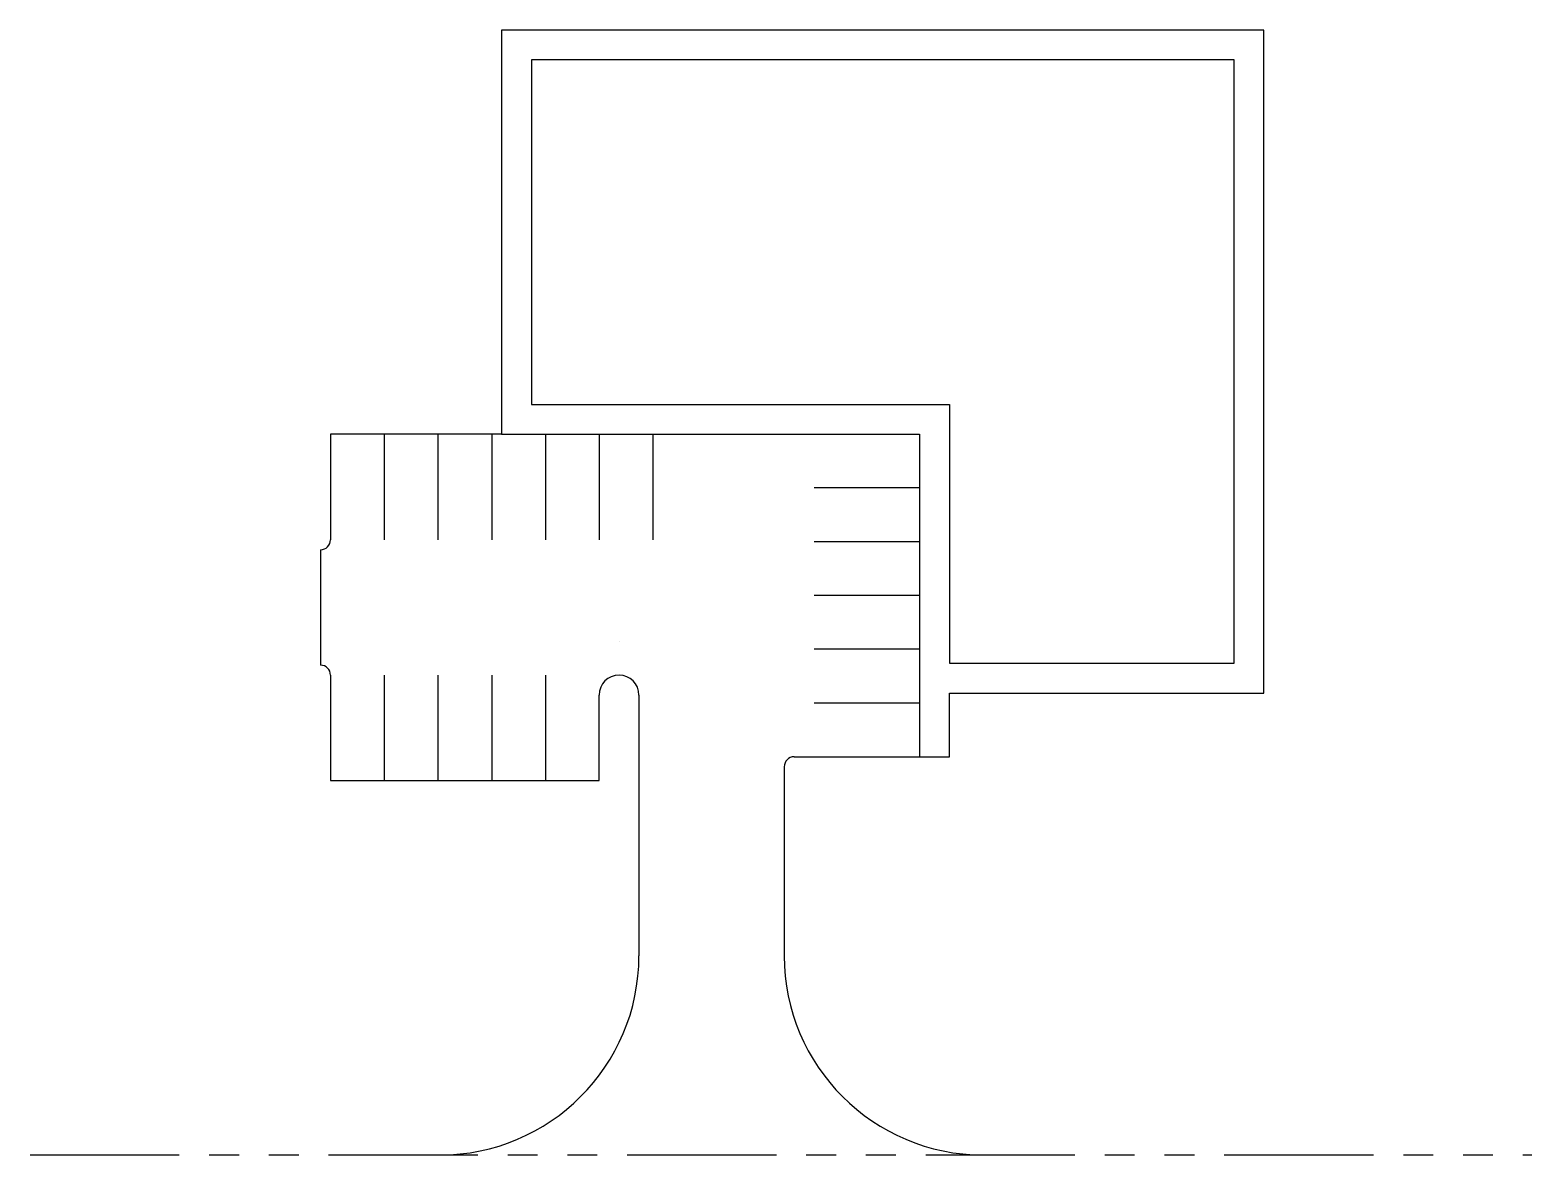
# Model space of a CAD drawing. Header units: millimetres. Extents: x 58.1 to 133.6, y 27.7 to 84.2.
import ezdxf

# ---------------------------------------------------------------- set-up
doc = ezdxf.new("R2010")
doc.units = ezdxf.units.MM
doc.header["$LTSCALE"] = 6
doc.linetypes.add('PHANTOM', pattern=[2.5, 1.25, -0.25, 0.25, -0.25, 0.25, -0.25])
for name, color, linetype in [('Building', 7, 'Continuous'), ('Parking', 62, 'Continuous'), ('Pavement Edge - New', 200, 'Continuous'), ('Property Line', 7, 'PHANTOM')]:
    doc.layers.add(name, color=color, linetype=linetype)

# ---------------------------------------------------------------- blocks, each defined once
blk = doc.blocks.new('*U6')
at = {"layer": 'Parking'}
blk.add_line((0, 2.65), (0, -2.65), dxfattribs=at)
blk = doc.blocks.new('*U7')
at = {"layer": 'Parking', "color": 0, "linetype": 'ByBlock', "lineweight": -2, "transparency": 16777216}
for p in [(0, 0), (2.7, 0), (5.4, 0), (8.1, 0), (10.8, 0), (13.5, 0), (16.2, 0)]:
    blk.add_blockref('*U6', p, dxfattribs=at)
blk = doc.blocks.new('*U8')
at = {"layer": 'Parking'}
blk.add_line((0, 2.65), (0, -2.65), dxfattribs=at)
blk = doc.blocks.new('*U9')
at = {"layer": 'Parking', "color": 0, "linetype": 'ByBlock', "lineweight": -2, "transparency": 16777216}
for p in [(0, 0), (2.7, 0), (5.4, 0), (8.1, 0), (10.8, 0)]:
    blk.add_blockref('*U8', p, dxfattribs=at)

msp = doc.modelspace()

# ---------------------------------------------------------------- linework, layer by layer
at = {"layer": 'Building'}
msp.add_lwpolyline([(118.635, 52.393), (118.635, 82.693), (83.335, 82.693), (83.335, 65.393), (104.335, 65.393), (104.335, 52.393)], close=True, dxfattribs=at)
at = {"layer": 'Parking'}
for p, q in [((81.835, 63.893), (73.235, 63.893)), ((73.235, 63.893), (73.235, 63.893)), ((102.835, 61.193), (97.535, 61.193)), ((102.835, 58.493), (97.535, 58.493)), ((72.735, 58.093), (72.735, 52.293)), ((102.835, 55.793), (97.535, 55.793)), ((87.735, 53.493), (87.735, 53.493)), ((102.835, 53.093), (97.535, 53.093)), ((86.735, 46.493), (86.735, 50.793)), ((88.735, 50.793), (88.735, 37.693)), ((102.835, 50.393), (97.535, 50.393)), ((96.535, 47.693), (102.835, 47.693)), ((96.035, 47.193), (96.035, 37.693)), ((73.235, 46.493), (86.735, 46.493))]:
    msp.add_line(p, q, dxfattribs=at)
for centre, radius, start, end in [((72.735, 58.593), 0.5, 270, 0), ((72.735, 51.793), 0.5, 0, 90), ((87.735, 50.793), 1, 90, 180), ((87.735, 50.793), 1, 0, 90), ((96.535, 47.193), 0.5, 90, 180), ((78.735, 37.693), 10, 270, 0), ((106.035, 37.693), 10, 180, 270)]:
    msp.add_arc(centre, radius, start, end, dxfattribs=at)
at = {"layer": 'Pavement Edge - New'}
msp.add_lwpolyline([(104.335, 47.693), (104.335, 50.893), (120.135, 50.893), (120.135, 84.193), (81.835, 84.193), (81.835, 63.893), (102.835, 63.893), (102.835, 47.693)], close=True, dxfattribs=at)
at = {"layer": 'Property Line'}
msp.add_line((58.141, 27.693), (133.603, 27.693), dxfattribs=at)

# ---------------------------------------------------------------- block references
at = {"layer": 'Parking'}
for name, p in [('*U7', (73.235, 61.243)), ('*U9', (73.235, 49.143))]:
    msp.add_blockref(name, p, dxfattribs=at)

doc.saveas('drawing.dxf')
